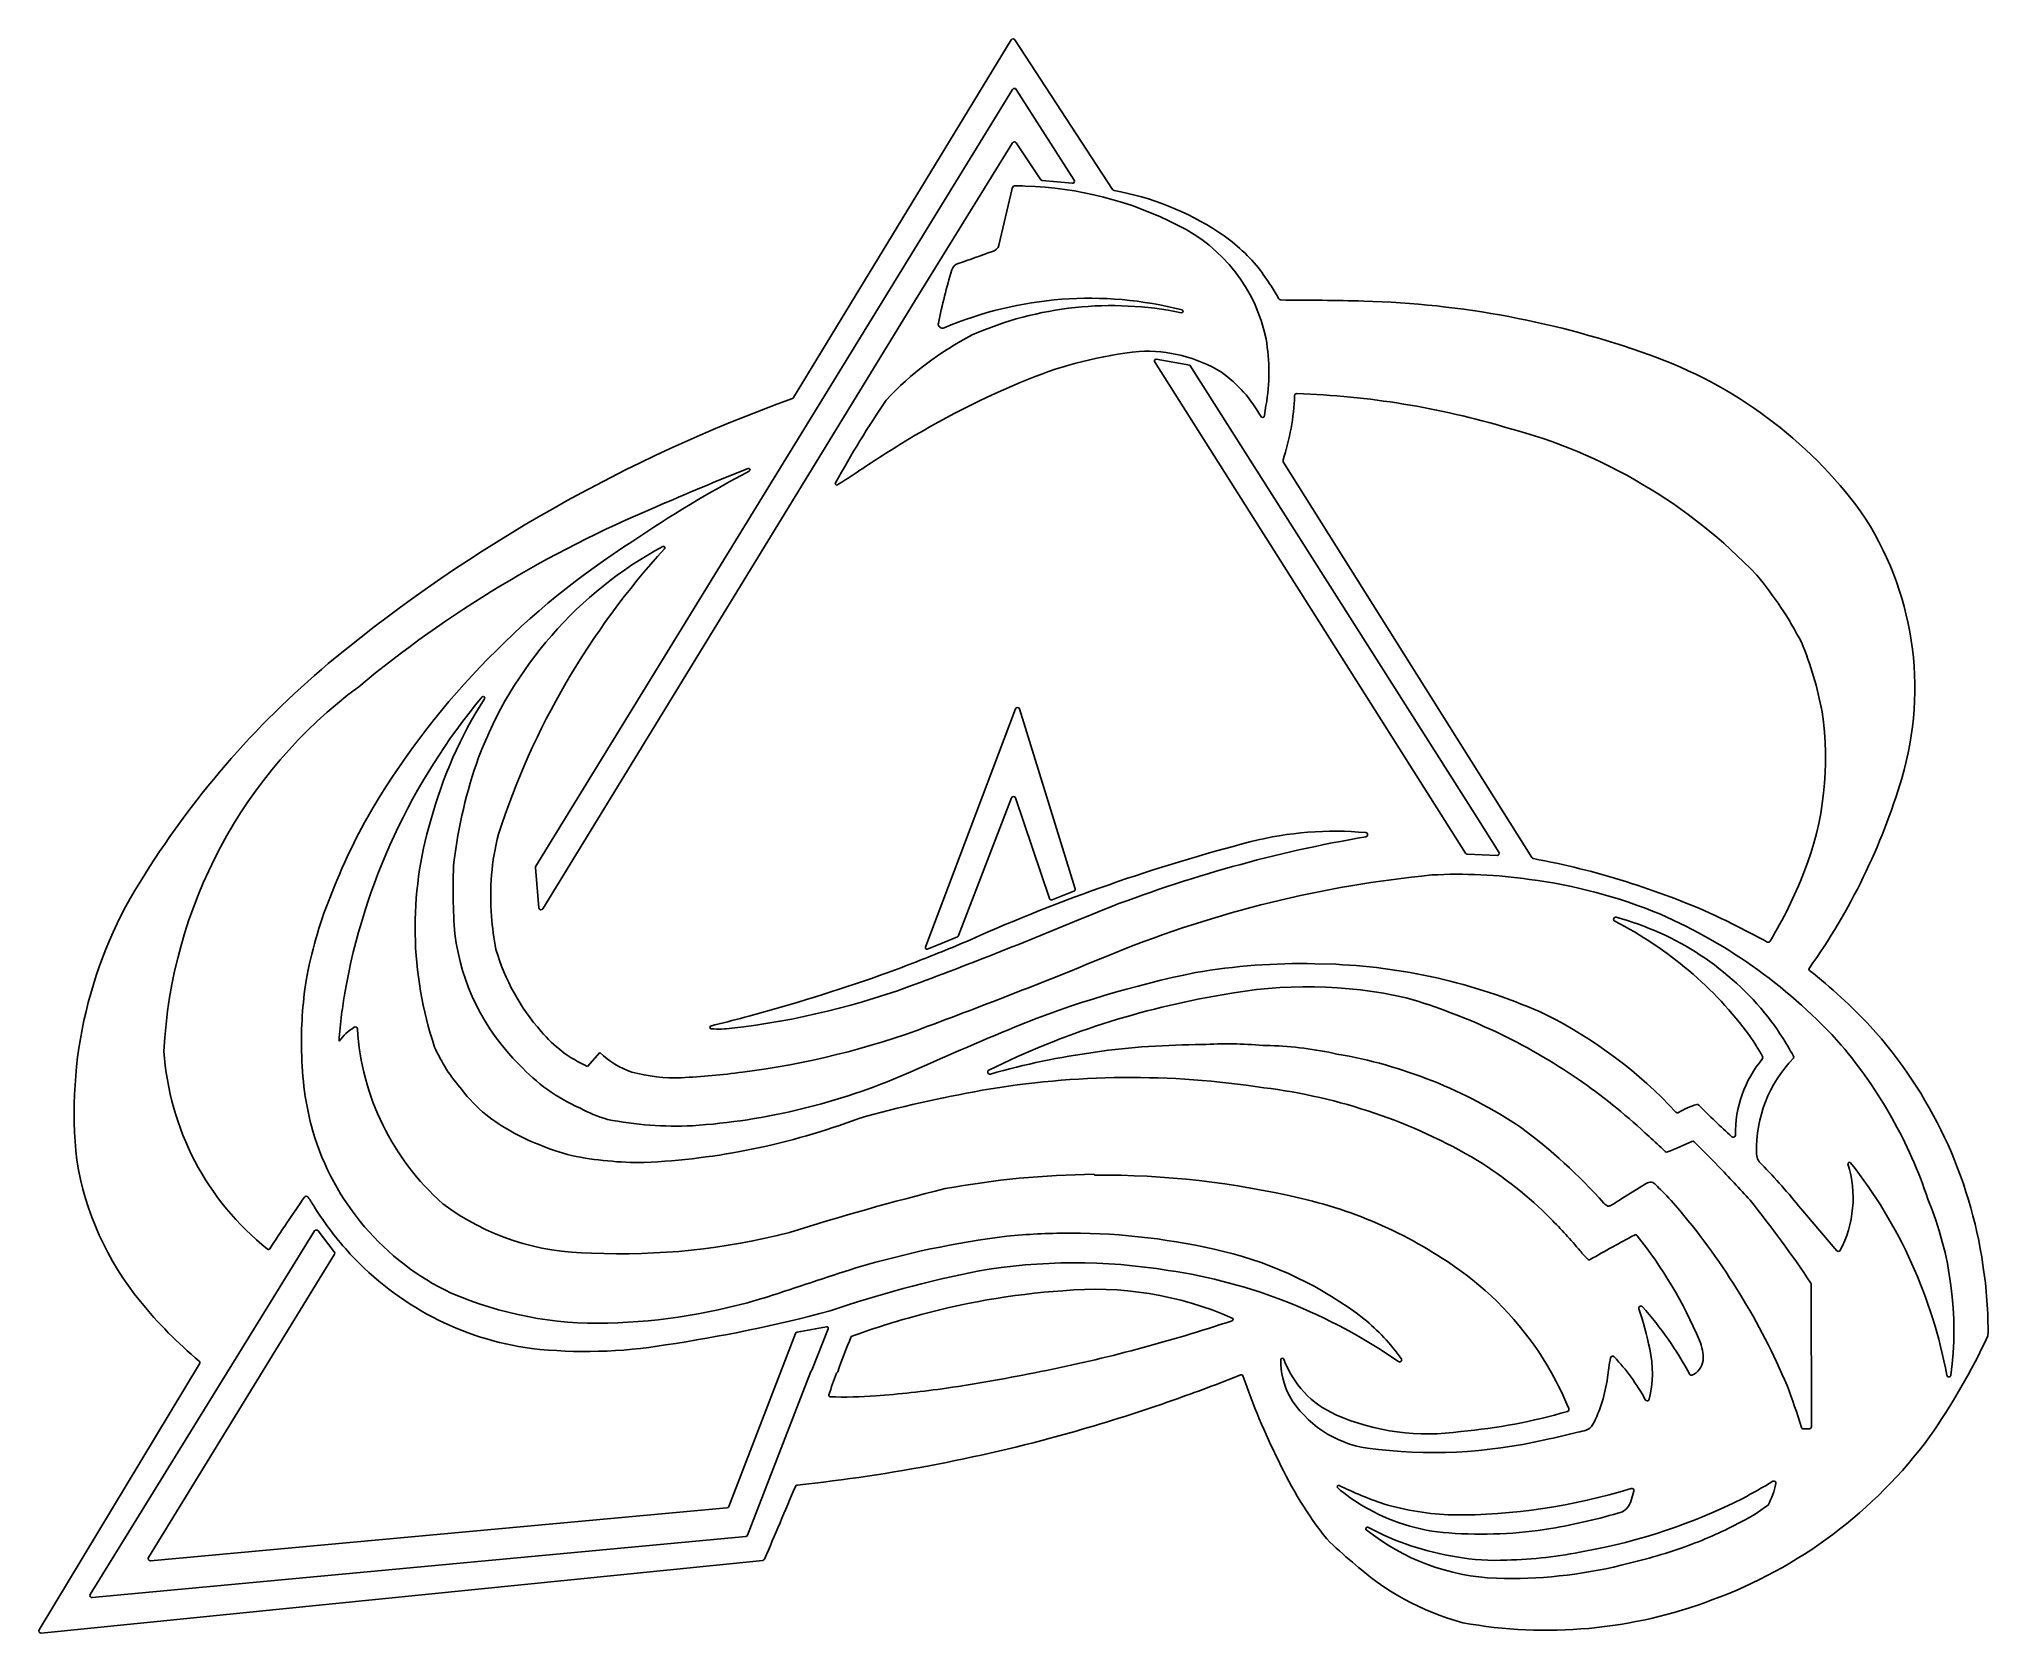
# Model space of a CAD drawing. Extents: x 0 to 9.23, y 0 to 7.55.
import ezdxf

# ---------------------------------------------------------------- set-up
doc = ezdxf.new("R2010")
doc.units = 0
doc.layers.add('WHITE', color=7, linetype='CONTINUOUS')

msp = doc.modelspace()

# ---------------------------------------------------------------- linework, layer by layer
at = {"layer": 'WHITE', "linetype": 'CONTINUOUS'}
for p, q in [((3.571555, 5.847366), (4.602327, 7.540265)), ((4.619238, 7.540537), (5.082349, 6.832293)), ((4.608692, 7.306542), (2.351418, 3.62896)), ((4.900373, 6.877427), (4.625637, 7.306701)), ((4.144803, 6.301722), (4.608765, 7.05283)), ((4.625716, 7.052986), (4.741847, 6.878684)), ((4.60639, 6.838068), (4.544113, 6.568986)), ((4.748538, 6.875215), (4.891032, 6.862079)), ((2.384866, 3.427978), (4.144803, 6.301722)), ((5.281294, 6.018472), (6.751987, 3.691381)), ((5.4479, 6.00049), (5.288235, 6.029137)), ((6.80623, 3.861399), (5.4479, 6.00049)), ((5.80176, 5.762524), (5.808233, 5.809641)), ((5.890335, 5.544067), (7.066505, 3.670107)), ((4.622235, 4.374937), (4.19843, 3.251751)), ((4.905077, 3.522761), (4.641143, 4.374367)), ((4.352381, 3.301288), (4.603523, 3.952995)), ((4.622327, 3.952603), (4.783206, 3.476812)), ((6.910784, 3.696029), (6.80623, 3.861399)), ((2.349977, 3.622871), (2.366379, 3.43235)), ((6.760015, 3.686732), (6.901906, 3.680694)), ((4.796304, 3.470695), (4.899093, 3.510669)), ((4.208477, 3.237948), (4.275784, 3.265609)), ((4.275784, 3.265609), (4.347593, 3.295976)), ((4.269788, 3.223417), (4.258535, 3.218858)), ((6.038781, 3.167779), (6.138634, 3.165143)), ((5.794268, 2.781281), (5.828673, 2.78052)), ((2.655284, 2.747652), (2.595776, 2.68229)), ((7.488002, 2.05282), (7.608199, 2.12704)), ((8.340572, 2.008636), (8.510491, 1.809594)), ((1.304847, 1.903018), (0.242208, 0.182704)), ((1.397664, 1.804327), (1.320952, 1.903413)), ((4.884737, 1.892736), (4.872535, 1.892727)), ((0.518321, 0.357254), (1.398282, 1.79298)), ((8.390068, 0.977211), (8.389242, 1.649863)), ((3.581057, 1.417755), (3.265106, 0.599154)), ((3.659074, 1.244374), (3.735637, 1.440198)), ((0.001434, 0.015159), (0.759811, 1.274352)), ((3.353782, 0.463529), (3.652946, 1.238536)), ((3.652946, 1.238536), (3.659074, 1.244374)), ((3.780756, 1.236565), (3.774546, 1.230483)), ((8.353315, 0.96575), (8.380603, 0.967213)), ((7.535022, 0.622907), (7.548857, 0.672044)), ((3.256692, 0.592796), (0.527762, 0.34207)), ((0.251732, 0.167632), (3.3454, 0.457214)), ((3.426494, 0.34377), (0.011001, 0.00005))]:
    msp.add_line(p, q, dxfattribs=at)
for centre, radius, start, end in [((4.610868, 7.535064), 0.01, 33.180152, 148.663623), ((4.617215, 7.301311), 0.01, 32.619246, 148.458688), ((4.617289, 7.047601), 0.01, 32.577919, 148.470278), ((4.635591, 6.825741), 0.031697, 143.955926, 157.11307), ((4.620835, 6.836227), 0.013596, 100.278029, 143.094322), ((4.636228, 6.60836), 0.241903, 82.380555, 94.224428), ((4.626854, 5.181892), 1.66675, 62.746043, 88.57503), ((4.749456, 6.885173), 0.01, -139.543713, -95.267191), ((4.89195, 6.872036), 0.01, -95.267197, 32.619246), ((5.090719, 6.837765), 0.01, -146.819851, -100.18963), ((4.854023, 5.520899), 1.327969, 56.699656, 79.810372), ((5.054923, 5.971444), 0.769056, 11.559261, 64.160435), ((4.50432, 6.578911), 0.041013, -75.88421, -14.005031), ((5.143218, 5.946795), 0.813267, 39.298837, 57.25492), ((4.363455, 6.438541), 0.044993, 106.630969, 161.616492), ((9.13398, -6.881874), 14.193829, 108.99402, 109.694553), ((4.314763, 5.383786), 1.813145, 33.174521, 36.484382), ((7.630207, 5.486683), 3.447564, 163.727165, 168.055188), ((4.616106, 5.598668), 1.443416, 29.738385, 32.580468), ((4.973697, 4.554995), 1.762907, 75.612628, 113.007048), ((5.07698, 4.64849), 1.634595, 78.334014, 113.78387), ((5.878106, 6.319621), 0.01, -150.261615, -90.102462), ((5.848008, -10.510543), 16.820191, 88.55726, 89.897536), ((6.153191, 1.952992), 4.352932, 70.258235, 88.44249), ((4.276858, 6.196084), 0.02, 168.055188, 293.007048), ((5.40907, 6.256142), 0.007, -102.923432, 67.595633), ((5.108791, 4.806786), 1.505444, 117.323641, 136.868384), ((4.917787, 5.968011), 0.90442, -10.084895, 10.031331), ((5.40697, 4.153318), 1.922873, 95.941218, 112.103318), ((5.245783, 5.395307), 0.671623, 58.403087, 93.230317), ((5.287211, 6.022212), 0.007, 81.594789, 212.292378), ((6.910855, 4.042634), 2.130197, 36.428175, 70.45429), ((6.17984, 2.245292), 3.981486, 112.07628, 121.914084), ((5.239627, 5.461975), 0.619367, 28.66606, 54.684104), ((6.063159, -1.081525), 7.361047, 109.827195, 129.283447), ((3.563014, 5.852566), 0.01, -70.172807, -31.336377), ((8.516294, 2.810773), 5.427482, 146.124178, 150.976547), ((4.799788, 5.904093), 1.14484, -17.887609, -2.347765), ((5.953659, 5.856785), 0.01, 88.03868, 177.652233), ((5.817544, 1.882026), 3.98709, 73.434529, 88.03868), ((5.791853, 5.763885), 0.01, -151.333939, -7.822637), ((6.312051, 3.274799), 2.512312, 43.593807, 75.188305), ((7.361005, 0.288716), 6.266809, 121.624111, 123.972194), ((5.898805, 5.549383), 0.01, 162.112393, 212.113996), ((5.973098, 0.531114), 5.612624, 117.719485, 124.294648), ((9.692341, -10.274386), 17.010632, 111.867411, 113.46877), ((3.359169, 5.505804), 0.007, -62.280512, 111.867411), ((3.77651, 5.440615), 0.007, 150.976551, 301.941685), ((2.353931, 7.72238), 2.6959, -58.058313, -56.058639), ((5.066528, 0.192864), 5.567534, 112.70124, 129.656125), ((7.381287, 4.471644), 1.498381, -16.542582, 33.910024), ((4.884065, 1.915709), 3.856978, 122.518332, 148.767509), ((3.859126, 3.472251), 1.900931, 118.475037, 159.29108), ((5.688569, 2.640384), 3.694291, 137.581323, 162.014378), ((2.956145, 5.137064), 0.007, -42.418671, 118.475036), ((6.799731, 3.892635), 1.736651, 27.318644, 39.922887), ((4.114399, 1.322442), 4.266472, 129.46748, 147.884082), ((6.878432, 4.075723), 1.587752, 10.342201, 22.747145), ((2.881123, 2.639486), 2.292432, 126.627101, 177.133285), ((4.392911, 2.514118), 2.990109, 140.137852, 170.051718), ((2.10311, 4.42612), 0.007, -32.655149, 140.137855), ((3.835102, 3.316114), 2.050161, 147.344851, 164.98436), ((4.631591, 4.371407), 0.01, 17.219538, 159.327329), ((6.988828, 4.139197), 1.468374, -21.526954, 8.678792), ((4.282661, 3.362748), 2.336304, 160.452207, 172.957566), ((5.906235, 4.907599), 3.036506, -35.465227, -16.503361), ((4.18901, 2.397593), 3.013237, 149.74966, 158.993306), ((4.612854, 3.9494), 0.01, 18.68191, 158.92529), ((3.552889, 3.338645), 1.77249, 163.324067, 198.583292), ((6.13432, 2.177836), 1.617442, 84.825483, 104.206199), ((6.279295, 3.778727), 0.01, -80.297918, 84.825479), ((3.304476, 3.491001), 1.166326, 165.597641, 184.858415), ((7.84123, -4.403996), 8.416983, 104.474729, 114.036335), ((7.353873, -2.50644), 6.366366, 99.702079, 111.343299), ((6.760441, 3.696723), 0.01, -147.707622, -92.436636), ((6.902331, 3.690685), 0.01, -92.436642, 32.302625), ((4.344118, 3.51418), 2.383961, 176.75347, 184.945159), ((2.35994, 3.623729), 0.01, 148.458683, 184.920534), ((7.074975, 3.675423), 0.01, -147.886012, -100.472309), ((6.388763, -0.03706), 3.76537, 65.759159, 79.527694), ((6.366019, 4.37567), 2.134526, -31.059519, -21.297308), ((2.233084, 2.463674), 2.066602, 146.953135, 186.275257), ((4.895469, 3.519989), 0.01, -68.749504, 16.091272), ((7.12023, -1.79242), 5.406309, 95.597247, 112.003428), ((6.718277, 1.277509), 2.314001, 81.607742, 93.10528), ((6.757802, 1.196907), 2.388513, 67.412315, 82.828013), ((3.236964, 2.735111), 2.003644, 158.244063, 169.841408), ((2.376342, 3.433208), 0.01, -175.079466, -31.529722), ((-4.443225, 26.004334), 24.490285, -69.403876, -67.226244), ((4.792679, 3.480016), 0.01, -161.31809, -68.749498), ((3.343318, 3.473333), 1.203714, -176.136167, -168.625981), ((7.464034, 3.377921), 0.01, 75.008557, 242.956115), ((6.630548, 1.745205), 1.823156, 36.420952, 62.956116), ((7.113444, 2.068718), 1.365332, 38.282094, 75.008553), ((6.677212, 1.120496), 2.490425, 41.885933, 66.3756), ((5.194004, -2.289436), 6.311832, 61.753041, 64.264382), ((3.009615, 3.437344), 1.048508, -172.951235, -134.516777), ((3.141582, 3.522157), 1.019344, -163.693214, -138.544959), ((4.244238, 3.235361), 0.048652, 160.313795, 172.710627), ((4.203728, 3.244966), 0.008474, -156.110685, -55.911967), ((1.271006, 10.609896), 7.971999, -67.903704, -66.789457), ((4.34305, 3.304884), 0.01, -62.976469, -21.074718), ((8.185956, 3.279567), 0.01, -118.246957, -31.059518), ((1.271006, 10.609896), 7.971999, -70.140792, -67.990966), ((-4.804176, 27.13788), 25.88528, -69.625219, -67.51677), ((5.970225, 0.268836), 2.899753, 88.645285, 99.857069), ((6.017204, 0.457538), 2.710327, 65.640879, 87.432126), ((8.385073, 3.14173), 0.007, 144.534777, 231.669043), ((3.067254, 2.804754), 1.82472, 171.054138, 181.59444), ((2.849626, 6.571869), 3.734423, -83.396403, -69.262658), ((1.219377, 10.906901), 8.269046, -74.991436, -70.503436), ((6.439932, -1.631687), 4.854575, 101.47918, 111.999906), ((6.003569, 0.945572), 2.113464, 77.187728, 100.975301), ((6.718087, 1.033302), 2.680808, 43.304642, 51.66904), ((5.289189, 2.405567), 3.89196, 170.75721, 172.285059), ((6.248059, -0.880634), 3.954281, 99.415069, 116.29171), ((5.675187, 0.265659), 2.854303, 55.634989, 73.784672), ((2.868398, 2.730335), 1.449486, 172.16057, 177.199338), ((1.624946, 2.651285), 0.25338, 121.6051, 143.736673), ((1.4974, 2.858568), 0.01, 3.604505, 121.605099), ((3.183025, 2.866791), 0.007, 105.173765, 266.246365), ((3.428802, 1.96054), 0.945987, 104.024802, 105.173764), ((3.217519, 3.39257), 0.53391, -93.753628, -83.378722), ((0.151506, 15.020982), 12.519369, -75.908788, -75.146826), ((2.851156, 6.471084), 3.846266, -82.840194, -69.342748), ((15.040521, -22.02621), 26.987957, 112.709947, 113.901895), ((6.146852, 0.971635), 2.190537, 42.998943, 63.18315), ((7.124637, 2.093085), 1.341506, 28.359533, 37.761348), ((7.085683, 1.434207), 2.138697, 8.232221, 42.24316), ((2.711079, 2.935022), 1.206085, -176.395496, -131.529285), ((2.589395, 3.089256), 0.782951, -156.238617, -138.663019), ((2.84283, 3.235615), 0.605974, -140.149927, -114.060254), ((5.51068, -0.928876), 3.713987, 90.061567, 105.731887), ((5.624165, 0.805938), 1.982653, 85.078229, 93.396854), ((5.773798, 1.078333), 1.703071, 77.441753, 88.153556), ((6.884093, 2.006619), 1.465152, 29.523329, 34.080951), ((6.835033, 1.348602), 2.221571, 18.494014, 40.2235), ((1.898535, 2.840823), 1.309847, -176.205374, -128.559741), ((2.713329, 2.765484), 1.470134, -179.551747, -164.617622), ((2.912034, 3.277435), 0.867114, -137.328496, -113.966541), ((2.933165, 3.032155), 0.397693, -134.325282, -108.611464), ((5.766409, 0.529801), 2.242887, 56.212977, 80.305473), ((8.587358, 2.362632), 0.557097, 140.239691, 180.728736), ((8.746207, 2.290856), 0.615795, 135.789204, 181.618567), ((8.1503, 2.723686), 0.01, -28.335919, 29.523327), ((8.296341, 2.725554), 0.01, -32.035471, 28.359532), ((3.012696, 3.417045), 0.789266, -105.163693, -87.909905), ((2.874549, 6.038329), 3.414108, -87.19741, -82.324519), ((2.891641, 5.436703), 3.042203, -86.203129, -66.478537), ((5.168285, -1.476195), 4.105692, 81.177001, 99.863501), ((4.500973, 2.655613), 0.01, 116.291712, 285.731883), ((5.674498, 0.297606), 2.828383, 47.030538, 55.258159), ((2.598038, 3.027455), 0.750433, -142.64492, -130.111647), ((5.564573, -3.619459), 6.285204, 100.075773, 105.537892), ((5.480728, -0.010374), 2.610642, 59.395505, 83.018986), ((7.944575, 2.164409), 0.350977, 106.123924, 121.446955), ((7.84988, 2.491974), 0.01, 44.576736, 106.123923), ((10.532019, 5.134774), 3.755403, -135.423264, -132.113629), ((2.764461, 3.313851), 1.07821, -127.068476, -111.896205), ((2.897132, 3.119204), 0.71826, -118.010803, -106.727297), ((3.014224, 4.051574), 1.65228, -101.302199, -87.264027), ((2.718842, 5.514573), 3.290559, -87.462126, -69.319572), ((7.75625, 2.472368), 0.01, -137.001056, -58.553042), ((2.483126, 2.726995), 1.2382, -163.509109, -115.477), ((2.840036, 3.471935), 1.253124, -112.406913, -104.731737), ((5.474453, 0.309051), 2.591488, 41.740469, 53.561439), ((-14.726826, -22.304465), 33.275849, 47.676067, 47.853202), ((7.218684, 3.572642), 1.385048, -69.290673, -64.06642), ((7.828779, 2.318073), 0.01, 45.060747, 115.933579), ((2.223694, -3.29891), 7.945205, 43.900823, 45.060747), ((8.02034, 2.356373), 0.01, -132.113627, -4.738392), ((1.584929, 2.468048), 1.424794, -170.699519, -140.861328), ((2.847312, 3.860315), 1.633164, -101.512044, -89.39532), ((5.796254, 0.608005), 1.918253, 44.843419, 58.103622), ((7.092676, 1.671134), 0.858026, 45.142061, 46.939015), ((7.704939, 2.286441), 0.01, -134.857937, -69.290674), ((8.193435, 2.268508), 0.062972, 175.487473, 230.800149), ((6.017604, 0.139607), 2.981518, 38.819702, 44.239976), ((8.04996, 2.06047), 0.537593, -27.89971, 17.27349), ((8.570196, 2.221341), 0.007, 38.24174, 190.217987), ((6.768623, 0.801517), 2.30081, 10.489432, 38.241746), ((5.040293, -2.00097), 4.172433, 90.636246, 100.37083), ((4.999929, 2.174864), 0.007, -148.498338, -89.720068), ((5.020332, -2.001144), 4.169057, 76.740758, 90.279934), ((7.631025, 2.097011), 0.03772, 86.485567, 127.239722), ((7.618872, 2.090343), 0.046618, 42.302859, 71.922552), ((5.058613, -0.63331), 4.054421, 41.40613, 44.538067), ((8.623406, -3.066565), 8.976572, 145.146831, 147.031843), ((1.265265, 2.057609), 0.01, 34.0345, 145.146831), ((-0.345372, 0.96981), 1.953569, 32.350568, 34.034501), ((2.614074, 2.972202), 1.173642, -126.775231, -89.90988), ((7.158085, -9.494249), 11.947124, 103.894428, 107.567575), ((5.503557, 0.016112), 2.09476, 53.293708, 76.950568), ((7.442405, 2.06203), 0.044047, -141.071673, -111.279021), ((6.588056, 3.447121), 1.659511, -58.995629, -57.159934), ((5.460467, -0.038277), 3.078038, 43.765891, 44.567135), ((6.724456, 1.121495), 1.363486, 40.125819, 45.310913), ((4.121018, -1.170103), 5.117309, 33.514, 38.970155), ((7.431286, 1.432436), 1.633202, -7.441496, 22.342912), ((2.536093, 2.779834), 1.449261, -148.154555, -137.136661), ((4.989875, -0.171572), 3.039782, 40.662569, 44.543964), ((7.429273, 2.046615), 0.025788, -96.352723, -58.164165), ((5.250281, -0.113229), 3.286433, 23.009403, 40.022067), ((1.313045, 1.897291), 0.01, 37.746801, 145.064698), ((2.761276, 4.957976), 3.162756, -92.634167, -75.520354), ((5.136701, -2.543909), 4.456879, 97.16584, 106.555784), ((4.881041, -1.207225), 3.099963, 90.157211, 95.559057), ((4.881041, -1.207225), 3.099963, 76.440338, 89.931677), ((10.630865, -3.949068), 6.594886, 117.826388, 119.901379), ((7.557079, 1.874382), 0.01, 38.622388, 117.826388), ((5.908697, 0.557441), 2.119857, 22.983139, 38.622389), ((1.086431, 1.822051), 0.007, -128.559738, -32.968157), ((1.389756, 1.798205), 0.01, -31.504262, 37.746802), ((2.519613, 2.753834), 1.419517, -137.453351, -97.597439), ((5.188946, 0.084232), 1.772316, 52.350317, 76.328185), ((7.559064, 2.009165), 0.330675, -142.782507, -133.513286), ((7.338272, 1.776607), 0.01, -133.513285, -60.098623), ((8.518097, 1.816087), 0.01, -139.513077, -45.804793), ((18.092018, -42.353977), 46.320595, 107.884868, 108.432408), ((5.522719, -3.669841), 5.490191, 101.347893, 108.890931), ((4.904324, -0.982136), 2.734448, 80.708676, 99.724702), ((4.97207, -0.817294), 2.561147, 55.170238, 81.60898), ((5.825672, 0.476656), 1.533099, 29.483597, 52.657216), ((7.198551, 1.430795), 2.027574, -0.679288, 8.784345), ((2.145609, 2.934721), 2.154249, -140.646943, -130.111096), ((2.648686, 3.238069), 1.772189, -113.201091, -88.588718), ((2.615748, 4.288712), 2.823333, -88.44561, -72.89604), ((5.090459, -1.883753), 3.512367, 93.978461, 105.826746), ((4.998719, 0.012701), 1.614615, 66.28084, 95.400156), ((8.379242, 1.649851), 0.01, 0.070331, 33.514), ((1.93717, 8.312713), 7.024738, -81.583056, -75.085554), ((4.913271, -1.420841), 3.019003, 104.987456, 110.729472), ((3.252087, 8.675501), 7.585795, -78.679672, -71.591534), ((5.645389, 1.484518), 0.007, -71.591533, 66.280846), ((5.644161, 0.720143), 0.991164, 35.739292, 50.730745), ((7.582753, 1.537762), 0.01, 41.618518, 198.702905), ((6.040557, 1.015671), 1.618174, 11.751117, 18.702899), ((6.319872, 0.415794), 1.699285, 28.36957, 41.618521), ((3.590387, 1.414154), 0.01, 100.799812, 158.895163), ((5.657714, -9.423349), 11.04292, 100.064473, 100.79981), ((3.729118, 1.442747), 0.007, -21.354378, 100.064476), ((6.803453, 0.169078), 3.205655, 157.366669, 160.548959), ((7.649085, 1.296804), 0.228933, -1.674177, 22.702581), ((6.362841, 2.744963), 3.160439, -35.070244, -25.050941), ((2.587864, 3.640375), 2.307831, -96.366946, -80.584198), ((6.229444, 1.284686), 0.350401, 178.456922, 207.569001), ((5.886168, 1.293933), 0.007, 20.082162, 178.456928), ((6.325981, 1.454727), 0.461284, -159.917835, -113.913389), ((6.440555, 1.293239), 0.01, -124.829763, 35.739295), ((8.653911, 1.063552), 1.237841, 168.864095, 173.263559), ((7.449188, 1.300693), 0.01, 43.324871, 168.864098), ((6.748129, 0.639474), 0.973688, 28.496176, 43.324874), ((7.113551, 1.231077), 0.523854, -13.767191, 12.586193), ((0.751245, 1.279511), 0.01, -31.05941, 49.8889), ((6.792123, 0.142249), 3.207807, 160.169087, 162.111153), ((3.033486, 9.653977), 8.588173, -81.546046, -78.531041), ((2.12362, 10.282561), 9.737185, -70.535596, -68.519296), ((5.691823, 1.215198), 0.007, 19.308753, 111.480706), ((9.11553, 2.41475), 3.620767, -160.69125, -153.800562), ((5.794345, 0.468294), 1.564506, 22.313251, 29.185517), ((6.760544, 1.293924), 0.669511, -27.477617, -7.308585), ((7.821234, 1.226547), 0.007, -151.630437, -65.654704), ((7.785489, 1.305546), 0.093709, -65.654702, -9.477135), ((9.040816, 1.222209), 0.01, -169.510572, -7.441492), ((3.746062, 1.125445), 0.007, 162.111159, 267.515302), ((3.818334, 2.790958), 1.674081, -92.484692, -85.11739), ((3.652891, 5.549211), 4.436957, -86.02038, -81.665027), ((6.363804, 1.38671), 0.517495, -149.301057, -98.397845), ((5.202984, 0.00882), 3.284866, 17.065281, 20.726873), ((2.720799, 8.638099), 7.987728, -74.101254, -70.643762), ((6.571492, 2.020708), 1.078212, -113.648355, -81.474137), ((6.501654, 3.570426), 2.62608, -84.982233, -73.778659), ((7.232453, 1.058494), 0.01, -73.778657, 22.31325), ((7.612642, 1.108792), 0.01, -151.503825, -13.767195), ((2.77997, 8.415244), 7.757189, -84.015301, -74.070667), ((6.519286, 3.915394), 3.062194, -78.525197, -75.529692), ((7.22161, 1.268329), 0.32414, -78.819334, -71.578687), ((7.308547, 1.01161), 0.053121, -73.044745, -30.048712), ((7.154922, 2.248699), 2.227557, -69.936355, -36.329347), ((8.35278, 0.975735), 0.01, -162.934719, -86.93106), ((8.380068, 0.977198), 0.01, -86.931066, 0.070336), ((6.599161, 3.208842), 2.354698, -97.587995, -77.009571), ((7.570029, 1.611825), 1.879944, -154.961846, -141.639104), ((-46.022882, 21.49946), 53.78996, -23.153133, -22.754663), ((3.589799, 0.690387), 0.01, 95.984701, 157.245338), ((6.152238, 0.692038), 0.007, 63.541843, 228.931721), ((6.639094, 1.250755), 0.748077, -131.068281, -119.738534), ((6.896176, 2.186879), 1.662729, -116.458157, -108.647326), ((6.707489, 3.353488), 2.794891, -90.32851, -72.750526), ((7.539231, 0.674754), 0.01, -15.725168, 107.249473), ((6.847054, 2.953949), 2.617288, -62.272118, -58.68195), ((7.80745, 0.802051), 0.425678, -27.438326, -12.869124), ((8.212687, 0.709469), 0.01, -12.869125, 121.318052), ((3.255777, 0.602754), 0.01, -84.75057, -21.10484), ((6.735215, 1.379113), 0.907425, -120.988214, -93.876771), ((6.740633, 1.901847), 1.344103, -106.249229, -92.096419), ((6.672797, 3.323938), 2.870683, -80.294648, -73.353691), ((6.830164, 3.084189), 2.740811, -79.758795, -63.226392), ((7.454777, 0.646971), 0.083776, -61.195833, -16.69303), ((7.694033, 1.244802), 0.805904, -64.371894, -52.445629), ((3.344468, 0.46717), 0.01, -84.652428, -21.354376), ((6.287621, 0.494395), 0.007, 61.780696, 231.153538), ((6.93625, 1.299788), 1.041107, -128.846464, -92.031963), ((6.906737, 1.648107), 1.302334, -118.219304, -98.700161), ((6.82832, 2.525335), 2.057376, -94.305505, -80.8145), ((7.169847, 2.169832), 1.868063, -70.5565, -62.147193), ((7.2791, 1.637296), 1.679642, -134.782398, -129.155547), ((6.897518, 2.454531), 2.109704, -88.6382, -78.518455), ((6.906768, 2.906023), 2.649844, -77.301616, -70.491314), ((0.526847, 0.352028), 0.01, 148.49573, 275.249424), ((3.425492, 0.35372), 0.01, -84.253355, -23.153138), ((7.067473, 1.263286), 1.25806, -132.439089, -105.116323), ((6.893738, 1.362111), 1.018117, -100.411901, -86.964277), ((6.970065, 2.435543), 2.177357, -91.86154, -76.205003), ((0.2508, 0.177588), 0.01, 149.230244, 275.347573), ((7.135709, 2.225146), 2.212179, -100.320258, -69.259647), ((0.01, 0.01), 0.01, 148.94059, 275.746645)]:
    msp.add_arc(centre, radius, start, end, dxfattribs=at)

doc.saveas('drawing.dxf')
